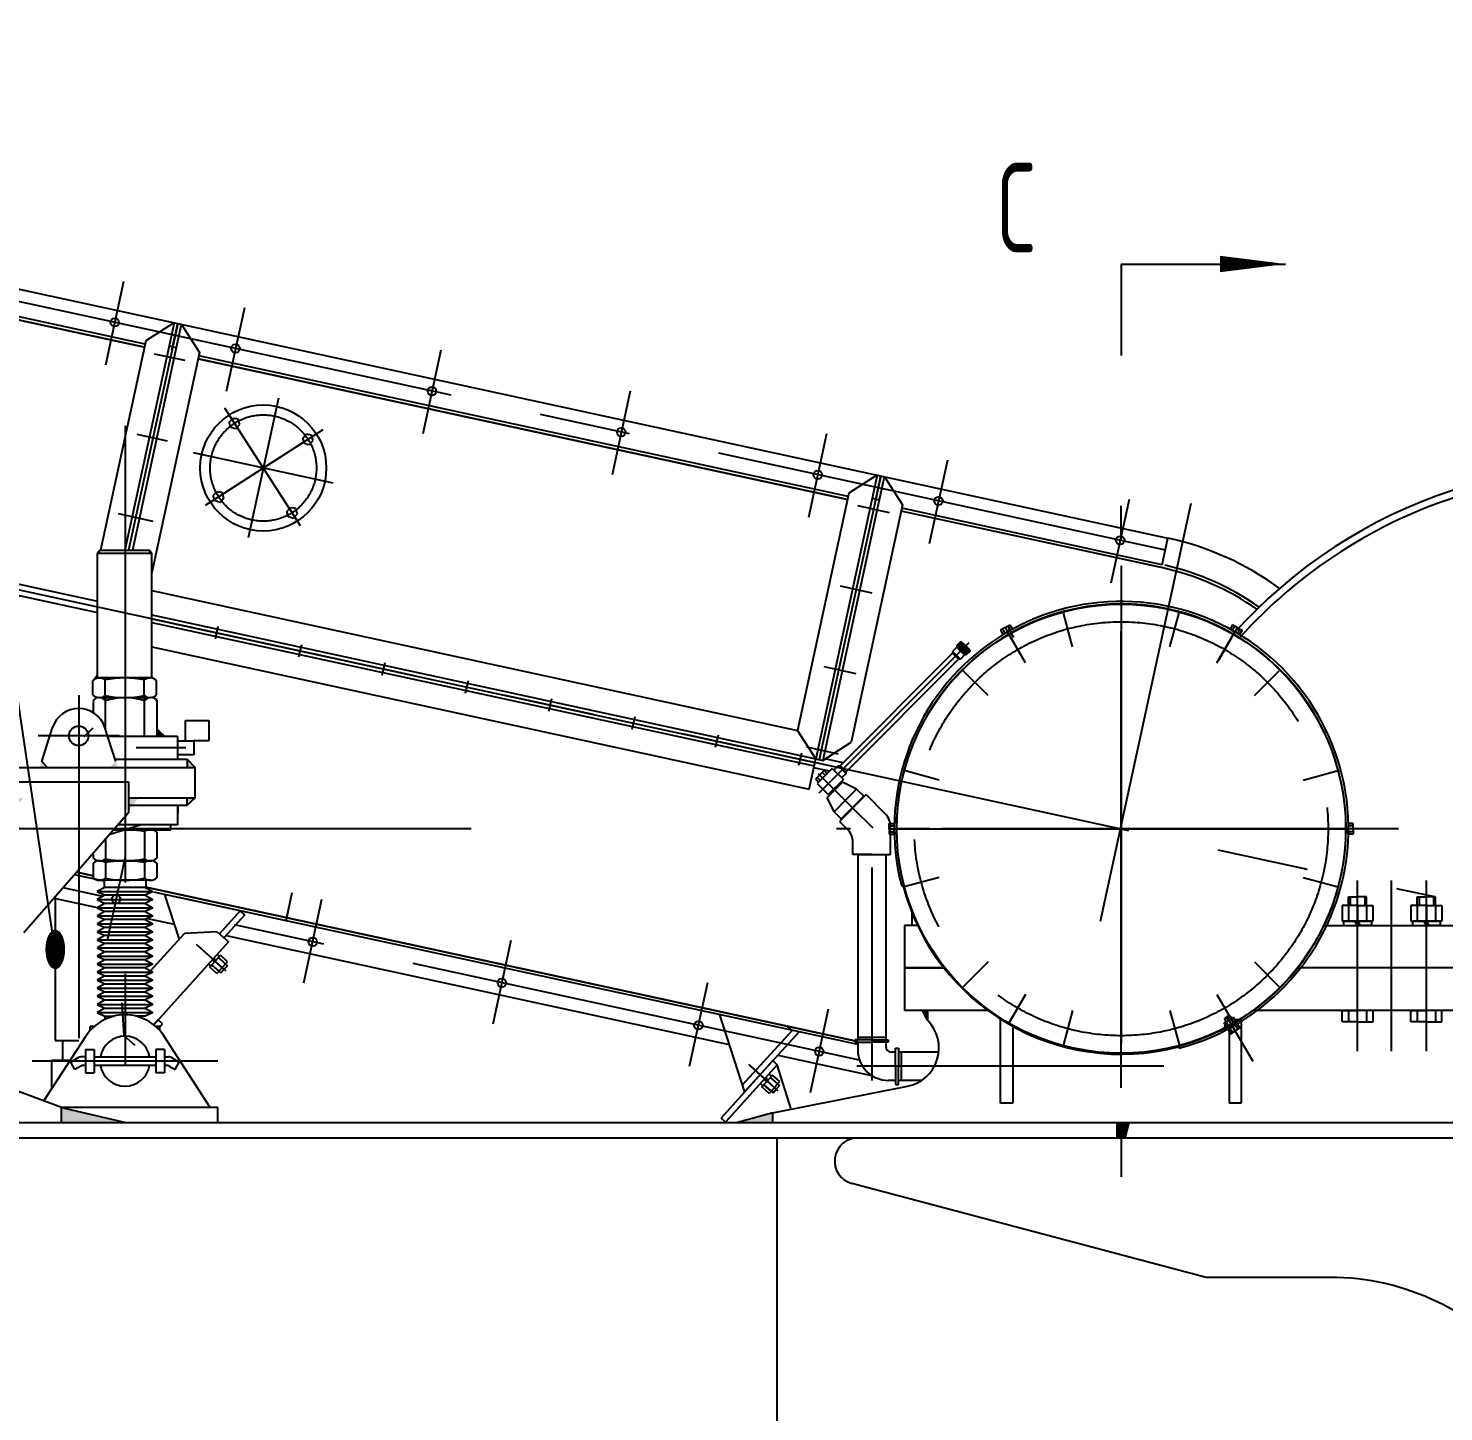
# Model space of a CAD drawing. Header units: millimetres. Extents: x -44903 to -2851, y -697 to 17820.
# Drawn here: x -36937 to -34613, y 13910 to 16182 of the extents above; entities that cross this region are included whole.
import ezdxf
from ezdxf.enums import TextEntityAlignment as Align

# ---------------------------------------------------------------- set-up
doc = ezdxf.new("R2010")
doc.units = ezdxf.units.MM
doc.header["$LTSCALE"] = 600
doc.linetypes.add('G', pattern=[2, 1.25, -0.25, 0.25, -0.25])
for name, color, linetype in [('01', 7, 'Continuous'), ('02', 1, 'Continuous'), ('05', 142, 'G'), ('08', 1, 'Continuous'), ('11', 3, 'Continuous')]:
    doc.layers.add(name, color=color, linetype=linetype)
doc.styles.get("Standard").update_dxf_attribs({"font": 'isocp', "width": 0.707, "bigfont": 'intecad.shx'})
doc.dimstyles.new('INTE', dxfattribs={"dimscale": 60, "dimtxt": 3.5, "dimasz": 3, "dimexe": 3, "dimexo": 0, "dimgap": 1, "dimtad": 1, "dimdec": 3, "dimdsep": 46, "dimtxsty": 'Standard', "dimcen": 0, "dimclrd": 1, "dimclre": 1, "dimclrt": 3, "dimaunit": 1, "dimadec": 0, "dimazin": 0, "dimtfac": 1, "dimtdec": 3, "dimtmove": 0, "dimatfit": 0, "dimfxl": 1, "dimarcsym": 0})
doc.dimstyles.new('INTE$2', dxfattribs={"dimscale": 60, "dimtxt": 3.5, "dimasz": 3, "dimexe": 3, "dimexo": 0, "dimgap": 1, "dimtad": 1, "dimtih": 1, "dimtoh": 1, "dimdec": 3, "dimdsep": 46, "dimtxsty": 'Standard', "dimcen": 0, "dimclrd": 1, "dimclre": 1, "dimclrt": 3, "dimaunit": 1, "dimadec": 0, "dimazin": 0, "dimtfac": 1, "dimtdec": 3, "dimtmove": 0, "dimatfit": 0, "dimfxl": 1, "dimarcsym": 0})

# ---------------------------------------------------------------- blocks, each defined once
blk = doc.blocks.new('*D89')
at = {"layer": '08', "color": 1, "lineweight": -2}
for p, q in [((-40743.2, 14208.7), (-40743.2, 16619.2)), ((-33733.2, 15119.4), (-33733.2, 16619.2)), ((-40563.2, 16439.2), (-33913.2, 16439.2))]:
    blk.add_line(p, q, dxfattribs=at)
at = {"layer": '08', "color": 1}
for points in [[(-40563.2, 16469.2), (-40563.2, 16409.2), (-40743.2, 16439.2)], [(-33913.2, 16469.2), (-33913.2, 16409.2), (-33733.2, 16439.2)]]:
    blk.add_solid(points, dxfattribs=at)
at = {"layer": 'DEFPOINTS', "color": 0}
for p in [(-33733.2, 16439.2), (-33733.2, 15119.4), (-40743.2, 14208.7)]:
    blk.add_point(p, dxfattribs=at)
at = {"layer": '08', "color": 3, "insert": (-36235.8, 16604.2), "char_height": 210, "attachment_point": 5}
blk.add_mtext('7010%%p0.5', dxfattribs=at)
blk = doc.blocks.new('*D91')
at = {"layer": '08', "color": 1, "lineweight": -2}
for p, q in [((-42075.7, 15047.4), (-42075.7, 15940.1)), ((-36209.9, 14867.4), (-42255.7, 14867.4)), ((-42075.7, 14524.9), (-42075.7, 14867.4)), ((-37334.2, 14524.9), (-42255.7, 14524.9)), ((-42075.7, 14344.9), (-42075.7, 14164.9))]:
    blk.add_line(p, q, dxfattribs=at)
at = {"layer": '08', "color": 1}
for points in [[(-42105.7, 15047.4), (-42045.7, 15047.4), (-42075.7, 14867.4)], [(-42105.7, 14344.9), (-42045.7, 14344.9), (-42075.7, 14524.9)]]:
    blk.add_solid(points, dxfattribs=at)
at = {"layer": 'DEFPOINTS', "color": 0}
for p in [(-42075.7, 14867.4), (-36209.9, 14867.4), (-37334.2, 14524.9)]:
    blk.add_point(p, dxfattribs=at)
at = {"layer": '08', "color": 3, "insert": (-42240.7, 15661.7), "char_height": 210, "attachment_point": 5, "rotation": 90}
blk.add_mtext('342.5', dxfattribs=at)
blk = doc.blocks.new('*U5')
at = {"layer": '01'}
for p, q in [((-25.6, 0), (-25.6, 25.4)), ((-25.6, 25.4), (0, 25.4)), ((0, 25.4), (0, 0)), ((-25.6, 15), (0, 15)), ((0, -25.4), (0, 0)), ((-25.6, 0), (-25.6, -25.4)), ((-25.6, -15), (0, -15)), ((-25.6, -25.4), (0, -25.4))]:
    blk.add_line(p, q, dxfattribs=at)
at = {"layer": '05'}
blk.add_line((-26.7, 0), (1.1, 0), dxfattribs=at)
blk = doc.blocks.new('*U6')
at = {"layer": '01'}
for p, q in [((-22.8, 7.5), (-22.8, 0)), ((0, 7.5), (-22.8, 7.5)), ((-22.8, 0), (0, 0)), ((0, 0), (-4.3, 7.5)), ((0, 7.5), (4.3, 0)), ((0, 7.5), (22.8, 7.5)), ((22.8, 0), (0, 0)), ((22.8, 7.5), (22.8, 0))]:
    blk.add_line(p, q, dxfattribs=at)
at = {"layer": '05'}
blk.add_line((0, 9.6), (0, -2.1), dxfattribs=at)
blk = doc.blocks.new('*D107')
at = {"layer": '08', "color": 1, "lineweight": -2}
for p, q in [((-40486.6, 14108.5), (-40220.8, 14374.3)), ((-40300.4, 13511.1), (-39733.1, 13511.1))]:
    blk.add_line(p, q, dxfattribs=at)
for start, end in [(63.5375, 82.075), (360, 45), (322.4163, 360), (322.925, 341.4625)]:
    blk.add_arc((-40743.2, 13851.9), 558.8, start, end, dxfattribs=at)
at = {"layer": '08', "color": 1}
for points in [[(-40476.7, 14376.5), (-40511.7, 14327.8), (-40348.1, 14247)], [(-40243, 13679.1), (-40183.8, 13669.4), (-40184.4, 13851.9)]]:
    blk.add_solid(points, dxfattribs=at)
at = {"layer": 'DEFPOINTS', "color": 0}
for p in [(-40259.3, 14131.3), (-40486.6, 14108.5), (-41068.3, 13851.9), (-40743.2, 13851.9), (-22617.3, 13851.9)]:
    blk.add_point(p, dxfattribs=at)
at = {"layer": '08', "color": 3, "insert": (-39926.8, 13676.1), "char_height": 210, "attachment_point": 5}
blk.add_mtext('45°', dxfattribs=at)
blk = doc.blocks.new('*D114')
at = {"layer": '08', "color": 1, "lineweight": -2}
blk.add_line((-27154.4, 16020.6), (-27444.7, 16174.6), dxfattribs=at)
for start, end in [(154.2198, 163.9814), (168.0614, 177.8411)]:
    blk.add_arc((-23065.2, 13851.9), 4777.3, start, end, dxfattribs=at)
at = {"layer": '08', "color": 1}
for points in [[(-27393.8, 15943.2), (-27340.2, 15916.1), (-27285.7, 16090.2)], [(-27809.1, 14031.3), (-27869.1, 14032.5), (-27842.5, 13851.9)]]:
    blk.add_solid(points, dxfattribs=at)
at = {"layer": 'DEFPOINTS', "color": 0}
for p in [(-27154.4, 16020.6), (-27592.3, 15377.7), (-41068.3, 13851.9), (-23065.2, 13851.9), (-22617.3, 13851.9)]:
    blk.add_point(p, dxfattribs=at)
at = {"layer": '08', "color": 3, "insert": (-27701.2, 15005.2), "char_height": 210, "attachment_point": 5}
blk.add_mtext('28°', dxfattribs=at)
blk = doc.blocks.new('*U200')
at = {"layer": '01'}
for p, q in [((-8.4, 0), (-8.4, 8.9)), ((-8.4, 8.9), (0, 8.9)), ((-8.4, 5), (0, 5)), ((0, 8.9), (0, 0)), ((0, -8.9), (0, 0)), ((-8.4, 0), (-8.4, -8.9)), ((-8.4, -5), (0, -5)), ((-8.4, -8.9), (0, -8.9))]:
    blk.add_line(p, q, dxfattribs=at)
at = {"layer": '05'}
blk.add_line((-9.5, 0), (1.1, 0), dxfattribs=at)
blk = doc.blocks.new('*U203')
at = {"layer": '01'}
for p, q in [((-8.4, 0), (-8.4, 8.9)), ((-8.4, 8.9), (0, 8.9)), ((-8.4, 5), (0, 5)), ((0, 8.9), (0, 0)), ((0, -8.9), (0, 0)), ((-8.4, 0), (-8.4, -8.9)), ((-8.4, -5), (0, -5)), ((-8.4, -8.9), (0, -8.9))]:
    blk.add_line(p, q, dxfattribs=at)
at = {"layer": '05'}
blk.add_line((-9.5, 0), (1.1, 0), dxfattribs=at)
blk = doc.blocks.new('*U202')
at = {"layer": '01'}
for p, q in [((-8.4, 0), (-8.4, 8.9)), ((-8.4, 8.9), (0, 8.9)), ((-8.4, 5), (0, 5)), ((0, 8.9), (0, 0)), ((0, -8.9), (0, 0)), ((-8.4, 0), (-8.4, -8.9)), ((-8.4, -5), (0, -5)), ((-8.4, -8.9), (0, -8.9))]:
    blk.add_line(p, q, dxfattribs=at)
at = {"layer": '05'}
blk.add_line((-9.5, 0), (1.1, 0), dxfattribs=at)

msp = doc.modelspace()

# ---------------------------------------------------------------- hatches: boundary and pattern name
at = {"layer": '01'}
h = msp.add_hatch(color=256, dxfattribs=at)
h.paths.add_polyline_path([(-36820.2838, 15319.931), (-36823.2838, 15319.931), (-36820.2838, 15324.0682)])
h.paths.add_polyline_path([(-36734.2838, 15319.931), (-36737.2838, 15319.931), (-36737.2838, 15323.941)])
for points in [[(-36823.2838, 15114.6841), (-36823.2838, 15119.3818), (-36828.7788, 15112.6566, -0.089698361)], [(-36734.2838, 15114.6841, -0.089698361), (-36728.7888, 15112.6566), (-36734.2838, 15119.3818)], [(-36725.8744, 15032.9417), (-36711.0341, 15018.9243), (-36725.8744, 15018.9243)], [(-34947.8177, 14554.1103), (-34956.6982, 14554.8433), (-34954.124, 14550.2733, 0.005001202)], [(-34973.8725, 14539.3302, 0.003258364), (-34969.6108, 14541.5593), (-34972.097, 14545.9733)], [(-36882.8044, 14409.9243), (-36882.8044, 14384.9243), (-36777.1763, 14384.9243)]]:
    msp.add_hatch(color=256, dxfattribs=at).paths.add_polyline_path(points)
h = msp.add_hatch(color=256, dxfattribs=at)
h.paths.add_polyline_path([(-36790.3044, 14967.9243), (-36793.5054, 14977.7234), (-36803.3044, 14967.9243)])
h.paths.add_polyline_path([(-36915.1034, 14977.7234), (-36918.3044, 14967.9243), (-36905.3044, 14967.9243)])
h = msp.add_hatch(color=256, dxfattribs=at)
h.paths.add_polyline_path([(-36663.3044, 14967.9243), (-36676.3044, 14981.9243), (-36676.3044, 14967.9243)])
h.paths.add_polyline_path([(-36663.3044, 14917.9243), (-36676.3044, 14917.9243), (-36676.3044, 14905.9243)])
h = msp.add_hatch(color=256, dxfattribs=at)
h.paths.add_polyline_path([(-36756.2144, 14917.9243), (-36772.3044, 14917.9243), (-36772.3044, 14897.9243)])
h.paths.add_polyline_path([(-36945.3332, 14917.9243), (-36968.3044, 14917.9243), (-36968.3044, 14895.4243), (-36968.3044, 14892.9243)])
at = {"layer": '01', "linetype": 'Continuous'}
for points in [[(-35460.8044, 14568.9243), (-35469.0173, 14568.9243), (-35460.8044, 14552.9243)], [(-35714.8044, 14384.9243), (-35714.8044, 14400.9243), (-35772.921, 14384.9243)], [(-35130.0057, 14384.9243), (-35149.2044, 14384.9243), (-35149.2044, 14359.9243), (-35136.7044, 14359.9243)]]:
    msp.add_hatch(color=7, dxfattribs=at).paths.add_polyline_path(points)

# ---------------------------------------------------------------- linework, layer by layer
for p, q in [((-36589.1161, 14732.6818), (-36713.2351, 14759.5791)), ((-36713.2351, 14759.5791), (-36689.6069, 14685.8655)), ((-36513.8628, 14716.374), (-36689.3936, 14754.4125)), ((-36589.1161, 14732.6818), (-36623.3916, 14694.9173)), ((-36581.7112, 14725.9611), (-36589.1161, 14732.6818)), ((-36581.7112, 14725.9611), (-36615.9601, 14688.2259)), ((-36736.1938, 14634.1255), (-36680.8858, 14695.5513)), ((-36627.2193, 14698.3638), (-36680.8858, 14695.5513)), ((-36627.2193, 14698.3638), (-36608.6407, 14681.6356)), ((-36731.1754, 14545.547), (-36608.6407, 14681.6356)), ((-36783.2628, 14581.8501), (-36780.4502, 14528.1837)), ((-36723.9323, 14553.5913), (-36731.1754, 14545.547)), ((-36716.5008, 14546.9), (-36723.9323, 14553.5913)), ((-36716.5008, 14546.9), (-36721.3044, 14541.5651)), ((-35802.0359, 14562.117), (-35761.3245, 14435.1083)), ((-35340.8044, 14416.9243), (-35340.8044, 14556.6378)), ((-36761.8716, 14511.4554), (-36780.4502, 14528.1837)), ((-35683.1449, 14536.3527), (-35764.903, 14446.2722)), ((-35672.1448, 14533.5931), (-35761.3783, 14435.2763)), ((-35683.2511, 14536.2349), (-35690.656, 14542.9556)), ((-35714.8246, 14486.7517), (-35799.8041, 14392.3723)), ((-35707.3931, 14480.0604), (-35792.3727, 14385.681)), ((-35714.8246, 14486.7517), (-35707.3931, 14480.0604)), ((-35684.5731, 14406.9335), (-35707.3931, 14480.0604)), ((-36856.7222, 14385.1905), (-36686.0619, 14384.9294)), ((-35792.3727, 14385.681), (-35799.8041, 14392.3723))]:
    msp.add_line(p, q)
msp.add_arc((-35142.5292, 14867.8376), 372.8537, 284.6740389, 194.6932136)
at = {"layer": '01', "color": 7, "linetype": 'Continuous'}
for p, q in [((-37498.5298, 15871.623), (-35065.9921, 15344.4781)), ((-36745.1599, 15662.8305), (-37507.9544, 15828.1325)), ((-36746.2188, 15657.9439), (-37509.0134, 15823.2459)), ((-36697.6199, 15698.0612), (-36778.4794, 15324.931)), ((-36691.756, 15696.7905), (-36772.3401, 15324.931)), ((-36691.756, 15696.7905), (-36772.3401, 15324.931)), ((-36685.8922, 15695.5198), (-36766.2009, 15324.931)), ((-36698.0014, 15698.1439), (-36743.9124, 15668.5872)), ((-36701.1807, 15653.3), (-36691.756, 15696.7905)), ((-36685.5107, 15695.4371), (-36655.954, 15649.5262)), ((-36743.9124, 15668.5872), (-36818.3847, 15324.931)), ((-36655.954, 15649.5262), (-36734.2838, 15288.0691)), ((-36658.2605, 15638.8828), (-35592.0095, 15407.8202)), ((-35592.0095, 15407.8202), (-36658.2605, 15638.8828)), ((-35590.9506, 15412.7067), (-36657.2015, 15643.7694)), ((-35543.4106, 15447.9375), (-35644.3285, 14982.2468)), ((-35537.5468, 15446.6667), (-35638.4646, 14980.976)), ((-35537.5468, 15446.6667), (-35638.3883, 14981.3279)), ((-35531.6829, 15445.396), (-35632.6007, 14979.7053)), ((-35543.7921, 15448.0201), (-35589.7031, 15418.4635)), ((-35546.9714, 15403.1762), (-35537.5468, 15446.6667)), ((-35531.3014, 15445.3133), (-35501.7447, 15399.4024)), ((-35589.7031, 15418.4635), (-35674.184, 15028.6218)), ((-35501.7447, 15399.4024), (-35586.2256, 15009.5608)), ((-35076.4757, 15296.101), (-35504.0512, 15388.7591)), ((-35067.0851, 15294.066), (-35504.0512, 15388.7591)), ((-35075.4168, 15300.9876), (-35502.9922, 15393.6457)), ((-35075.4168, 15300.9876), (-35065.9921, 15344.4781)), ((-36823.2838, 15114.6841), (-36823.2838, 15319.931)), ((-36820.2838, 15319.931), (-36820.2838, 15324.931)), ((-36737.2838, 15319.931), (-36737.2838, 15324.931)), ((-36734.2838, 15114.7986), (-36734.2838, 15319.931)), ((-35407.0775, 15173.9941), (-35412.7343, 15168.3373)), ((-35407.0775, 15173.9941), (-35399.2993, 15166.216)), ((-35404.249, 15173.9941), (-35407.0775, 15173.9941)), ((-35404.249, 15173.9941), (-35397.8851, 15167.6302)), ((-35412.7343, 15168.3373), (-35412.7343, 15165.5089)), ((-35412.7343, 15165.5089), (-35406.3703, 15159.1449)), ((-35406.0168, 15172.9335), (-35411.6737, 15167.2766)), ((-35404.9561, 15171.8728), (-35410.613, 15166.216)), ((-35403.8955, 15170.8122), (-35409.5523, 15165.1553)), ((-35402.8348, 15169.7515), (-35408.4917, 15164.0946)), ((-35401.7742, 15168.6908), (-35407.431, 15163.034)), ((-35400.7135, 15167.6302), (-35406.3703, 15161.9733)), ((-35400.0064, 15152.7809), (-35406.3703, 15159.1449)), ((-35399.6528, 15166.5695), (-35405.3097, 15160.9127)), ((-35398.9457, 15165.8624), (-35404.6026, 15160.2056)), ((-35397.8851, 15164.8017), (-35403.5419, 15159.1449)), ((-35396.8244, 15163.7411), (-35402.4813, 15158.0842)), ((-35395.7637, 15162.6804), (-35401.4206, 15157.0236)), ((-35394.7031, 15161.6198), (-35400.3599, 15155.9629)), ((-35397.178, 15152.7809), (-35400.0064, 15152.7809)), ((-35391.5211, 15158.4378), (-35399.2993, 15166.216)), ((-35393.6424, 15160.5591), (-35399.2993, 15154.9023)), ((-35392.5818, 15159.4984), (-35398.2386, 15153.8416)), ((-35391.5211, 15161.2662), (-35397.8851, 15167.6302)), ((-35391.5211, 15158.4378), (-35397.178, 15152.7809)), ((-35391.5211, 15161.2662), (-35391.5211, 15158.4378)), ((-36692.3044, 15018.9243), (-36692.3044, 14981.9243)), ((-35644.3285, 14982.2468), (-35674.184, 15028.6218)), ((-35632.6007, 14979.7053), (-35586.2256, 15009.5608)), ((-35617.3337, 14966.5663), (-35642.0824, 14941.8176)), ((-35617.3337, 14966.5663), (-35598.9489, 14948.1815)), ((-35642.0824, 14941.8176), (-35623.6977, 14923.4328)), ((-35600.5776, 14943.7245), (-35625.6046, 14918.6975)), ((-35598.9489, 14948.1815), (-35623.6977, 14923.4328)), ((-35620.1621, 14926.9683), (-35618.7479, 14925.5541)), ((-35608.8484, 14938.282), (-35607.4342, 14936.8678)), ((-35561.4405, 14923.401), (-35605.2811, 14879.5604)), ((-35561.4405, 14923.401), (-35530.0912, 14892.0518)), ((-36702.8044, 14865.9243), (-36702.8044, 14873.9243)), ((-35605.2811, 14879.5604), (-35592.0912, 14866.3705)), ((-36796.3146, 14865.9243), (-36702.8044, 14865.9243)), ((-35521.3044, 14825.4243), (-35521.3044, 14870.8386)), ((-35583.3044, 14825.4243), (-35583.3044, 14845.1573)), ((-35552.3044, 14825.4243), (-35583.3044, 14825.4243)), ((-35552.3044, 14825.4243), (-35521.3044, 14825.4243)), ((-36812.7287, 14781.14), (-36861.1735, 14791.6382)), ((-36830.7344, 14790.158), (-36857.4174, 14795.9403)), ((-35575.3638, 14518.1119), (-36743.8801, 14771.3361)), ((-35575.3638, 14512.9959), (-36730.9207, 14763.4117)), ((-36894.6031, 14753.3497), (-36823.7475, 14737.9949)), ((-36741.566, 14720.1857), (-36697.5505, 14710.6473)), ((-36612.3649, 14692.1871), (-35786.3513, 14513.1852)), ((-35475.2367, 14708.4243), (-35498.8044, 14708.4243)), ((-35498.8044, 14708.4243), (-35498.8044, 14638.9243)), ((-34810.3721, 14708.4243), (-34571.3044, 14708.4243)), ((-36637.3778, 14642.2474), (-36641.0936, 14645.593)), ((-36634.0677, 14653.396), (-36632.1245, 14648.0818)), ((-36632.2952, 14655.3646), (-36630.352, 14650.0504)), ((-36623.3261, 14657.8534), (-36627.0418, 14661.1991)), ((-35498.8044, 14638.9243), (-35431.9065, 14638.9243)), ((-35431.9065, 14638.9243), (-35498.3044, 14638.9243)), ((-35498.3044, 14638.9243), (-35498.3044, 14568.9243)), ((-34464.8044, 14638.9243), (-34853.7024, 14638.9243)), ((-35358.8831, 14568.9243), (-35498.3044, 14568.9243)), ((-35460.8044, 14552.9243), (-35469.0173, 14568.9243)), ((-35460.8044, 14568.9243), (-35460.8044, 14552.9243)), ((-34945.8044, 14556.003), (-34945.8044, 14416.9243)), ((-34571.3044, 14568.9243), (-34926.7257, 14568.9243)), ((-36882.8044, 14409.9243), (-37239.2025, 14541.3879)), ((-36911.4421, 14420.4878), (-36842.0371, 14527.3266)), ((-36638.3044, 14409.9243), (-36714.5718, 14527.3266)), ((-35320.8044, 14544.7662), (-35320.8044, 14416.9243)), ((-34965.8044, 14544.2166), (-34965.8044, 14416.9243)), ((-36880.8159, 14519.7292), (-36880.8159, 14487.3302)), ((-36843.1044, 14504.9243), (-36829.1044, 14504.9243)), ((-36843.1044, 14504.9243), (-36843.1044, 14466.9243)), ((-36829.1044, 14504.9243), (-36829.1044, 14466.9243)), ((-36727.5044, 14504.9243), (-36727.5044, 14466.9243)), ((-36713.5044, 14504.9243), (-36727.5044, 14504.9243)), ((-36713.5044, 14504.9243), (-36713.5044, 14466.9243)), ((-35706.3937, 14495.8579), (-35552.8193, 14462.5775)), ((-36843.1044, 14466.9243), (-36829.1044, 14466.9243)), ((-36713.5044, 14466.9243), (-36727.5044, 14466.9243)), ((-35727.6249, 14456.5318), (-35725.6817, 14451.2176)), ((-35725.8524, 14458.5003), (-35723.9092, 14453.1861)), ((-35716.8833, 14460.9891), (-35720.599, 14464.3348)), ((-35730.935, 14445.3831), (-35734.6508, 14448.7287)), ((-35320.8044, 14416.9243), (-35340.8044, 14416.9243)), ((-34945.8044, 14416.9243), (-34965.8044, 14416.9243)), ((-35714.8044, 14400.9243), (-35772.921, 14384.9243)), ((-35714.8044, 14384.9243), (-35714.8044, 14400.9243)), ((-35149.2044, 14359.9243), (-35149.2044, 14384.9243)), ((-35130.0057, 14384.9243), (-35136.7044, 14359.9243)), ((-40441.2044, 14359.9243), (-33443.592, 14359.9243)), ((-35707.3834, 12614.1111), (-35707.3834, 14359.9243)), ((-34800.2044, 14130.9243), (-35003.2044, 14130.9243))]:
    msp.add_line(p, q, dxfattribs=at)
at = {"layer": '01'}
for p, q in [((-37509.0134, 15823.2459), (-36746.2188, 15657.9439)), ((-35142.8044, 15794.6003), (-35142.8044, 15644.6003)), ((-36705.7971, 15660.3274), (-36694.0693, 15657.786)), ((-36607.2036, 15534.9059), (-36600.9952, 15541.7462)), ((-36604.3839, 15526.1092), (-36607.2036, 15534.9059)), ((-36600.2144, 15525.2056), (-36604.3839, 15526.1092)), ((-36600.9952, 15541.7462), (-36596.8258, 15540.8427)), ((-36600.2144, 15525.2056), (-36596.045, 15524.3021)), ((-36592.6564, 15539.9391), (-36596.8258, 15540.8427)), ((-36596.045, 15524.3021), (-36589.8367, 15531.1424)), ((-36589.8367, 15531.1424), (-36592.6564, 15539.9391)), ((-36486.6125, 15508.7731), (-36480.4042, 15515.6134)), ((-36483.7928, 15499.9764), (-36486.6125, 15508.7731)), ((-36479.6234, 15499.0728), (-36483.7928, 15499.9764)), ((-36480.4042, 15515.6134), (-36476.2347, 15514.7099)), ((-36472.0653, 15513.8064), (-36476.2347, 15514.7099)), ((-36475.454, 15498.1693), (-36469.2456, 15505.0096)), ((-36469.2456, 15505.0096), (-36472.0653, 15513.8064)), ((-36479.6234, 15499.0728), (-36475.454, 15498.1693)), ((-36633.3363, 15414.3148), (-36627.128, 15421.1551)), ((-36630.5166, 15405.5181), (-36633.3363, 15414.3148)), ((-36627.128, 15421.1551), (-36622.9586, 15420.2516)), ((-36618.7892, 15419.3481), (-36622.9586, 15420.2516)), ((-36622.1778, 15403.711), (-36615.9695, 15410.5513)), ((-36615.9695, 15410.5513), (-36618.7892, 15419.3481)), ((-35551.5878, 15410.2037), (-35539.86, 15407.6622)), ((-36626.3472, 15404.6146), (-36630.5166, 15405.5181)), ((-36626.3472, 15404.6146), (-36622.1778, 15403.711)), ((-36512.7453, 15388.1821), (-36506.5369, 15395.0224)), ((-36509.9256, 15379.3853), (-36512.7453, 15388.1821)), ((-36506.5369, 15395.0224), (-36502.3675, 15394.1188)), ((-36498.1981, 15393.2153), (-36502.3675, 15394.1188)), ((-36501.5867, 15377.5783), (-36495.3784, 15384.4186)), ((-36495.3784, 15384.4186), (-36498.1981, 15393.2153)), ((-36505.7562, 15378.4818), (-36509.9256, 15379.3853)), ((-36505.7562, 15378.4818), (-36501.5867, 15377.5783)), ((-36820.2838, 15324.0682), (-36823.2838, 15319.931)), ((-36823.2838, 15319.931), (-36734.2838, 15319.931)), ((-36820.2838, 15324.931), (-36737.2838, 15324.931)), ((-36737.2838, 15323.941), (-36734.2838, 15319.931)), ((-37090.7058, 15298.7546), (-36823.2838, 15240.8028)), ((-37094.518, 15281.163), (-36823.2838, 15222.385)), ((-36734.2838, 15258.3516), (-35674.184, 15028.6218)), ((-36734.2838, 15218.4463), (-35644.3285, 14982.2468)), ((-36734.2838, 15212.307), (-35645.5992, 14976.3829)), ((-36734.2838, 15206.1678), (-35646.87, 14970.519)), ((-36734.2838, 15166.2625), (-35655.1298, 14932.4037)), ((-35419.5865, 15155.8282), (-35604.4283, 14970.9864)), ((-35412.7343, 15165.5089), (-35419.5928, 15158.6504)), ((-35419.5928, 15158.6504), (-35419.5865, 15155.8282)), ((-35419.5928, 15158.6504), (-35413.2288, 15152.2864)), ((-35419.5865, 15155.8282), (-35414.6368, 15150.8785)), ((-35409.687, 15145.9287), (-35414.6368, 15150.8785)), ((-35406.8648, 15145.9225), (-35413.2288, 15152.2864)), ((-35412.7343, 15168.3373), (-35404.9561, 15160.5591)), ((-35400.0064, 15152.7809), (-35406.8648, 15145.9225)), ((-35397.178, 15152.7809), (-35404.9561, 15160.5591)), ((-35409.687, 15145.9287), (-35594.5289, 14961.0869)), ((-35406.8648, 15145.9225), (-35409.687, 15145.9287)), ((-36831.2138, 15086.9571), (-36831.2138, 15110.9048)), ((-36823.2838, 15119.3818), (-36828.7788, 15112.6566)), ((-36736.41, 15114.9312), (-36821.1503, 15114.931)), ((-36810.7838, 15082.931), (-36810.7838, 15114.931)), ((-36746.7838, 15082.931), (-36746.7838, 15114.931)), ((-36726.3538, 15086.9571), (-36726.3538, 15110.9048)), ((-36821.1623, 15082.931), (-36736.2806, 15082.931)), ((-36810.3044, 15030.0813), (-36810.3044, 15082.9243)), ((-36746.3044, 15018.9243), (-36746.3044, 15082.9243)), ((-36725.8744, 15078.9341), (-36729.6011, 15080.9671)), ((-36830.7344, 15076.6216), (-36830.7344, 15058.2578)), ((-36725.8744, 15078.9341), (-36725.8744, 15018.9243)), ((-36678.7399, 15012.0466), (-36678.7399, 15044.9629)), ((-36678.7399, 15044.9629), (-36640.7077, 15044.9629)), ((-36640.7077, 15044.9629), (-36640.7077, 15012.0466)), ((-36915.1034, 14977.7234), (-36897.08, 15033.8976)), ((-36845.5748, 15018.9243), (-36830.7344, 15032.9417)), ((-36793.5054, 14977.7234), (-36811.5289, 15033.8976)), ((-36692.3044, 15018.9243), (-36806.7247, 15018.9243)), ((-36692.3044, 15012.0466), (-36665.1755, 15012.0466)), ((-36665.1755, 15012.0466), (-36665.1755, 14988.8021)), ((-36640.7077, 15012.0466), (-36665.1755, 15012.0466)), ((-36665.1755, 14988.8021), (-36692.3044, 14988.8021)), ((-36993.3044, 14967.9243), (-36663.3044, 14967.9243)), ((-36905.3044, 14967.9243), (-36915.1034, 14977.7234)), ((-36794.8533, 14981.9243), (-36676.3044, 14981.9243)), ((-36676.3044, 14981.9243), (-36663.3044, 14967.9243)), ((-36676.3044, 14981.9243), (-36676.3044, 14967.9243)), ((-36663.3044, 14917.9243), (-36663.3044, 14967.9243)), ((-35655.1298, 14932.4037), (-35644.3285, 14982.2468)), ((-35621.8686, 14962.0314), (-35647.5053, 14967.587)), ((-35644.3285, 14982.2468), (-35632.6007, 14979.7053)), ((-35599.7572, 14975.6575), (-35629.0334, 14982.0018)), ((-35607.2505, 14970.9926), (-35614.5053, 14963.7379)), ((-35607.2505, 14970.9926), (-35604.4283, 14970.9864)), ((-35607.2505, 14970.9926), (-35600.8866, 14964.6287)), ((-35604.4283, 14970.9864), (-35599.4786, 14966.0366)), ((-35594.5289, 14961.0869), (-35599.4786, 14966.0366)), ((-36968.3044, 14944.4243), (-36772.3044, 14944.4243)), ((-36772.3044, 14944.4243), (-36772.3044, 14893.4243)), ((-35637.6875, 14955.8075), (-35644.7056, 14948.7894)), ((-35644.7056, 14948.7894), (-35639.9081, 14943.9919)), ((-35641.9302, 14951.5648), (-35637.1327, 14946.7673)), ((-35639.9081, 14943.9919), (-35632.8901, 14951.01)), ((-35637.6875, 14955.8075), (-35630.6695, 14962.8255)), ((-35633.4449, 14960.0501), (-35628.6474, 14955.2526)), ((-35625.872, 14958.028), (-35632.8901, 14951.01)), ((-35630.6695, 14962.8255), (-35625.872, 14958.028)), ((-35594.5226, 14958.2647), (-35601.7774, 14951.01)), ((-35594.5226, 14958.2647), (-35600.8866, 14964.6287)), ((-35577.2561, 14932.4072), (-35600.5776, 14943.7245)), ((-35594.5226, 14958.2647), (-35594.5289, 14961.0869)), ((-34782.4985, 14962.1432), (-34785.8842, 14961.2559)), ((-35614.2873, 14895.376), (-35625.6046, 14918.6975)), ((-35595.7717, 14913.8916), (-35577.2561, 14932.4072)), ((-35595.7717, 14913.8916), (-35577.2561, 14932.4072)), ((-35565.5888, 14920.7399), (-35584.1044, 14902.2243)), ((-35577.2561, 14932.4072), (-35565.5888, 14920.7399)), ((-36772.3044, 14917.9243), (-36663.3044, 14917.9243)), ((-36772.3044, 14905.9243), (-36676.3044, 14905.9243)), ((-36692.3044, 14905.9243), (-36692.3044, 14873.9243)), ((-36691.3044, 14905.4243), (-36691.3044, 14892.9243)), ((-36663.3044, 14917.9243), (-36676.3044, 14905.9243)), ((-36676.3044, 14905.9243), (-36676.3044, 14917.9243)), ((-35595.7717, 14913.8916), (-35614.2873, 14895.376)), ((-35595.7717, 14913.8916), (-35614.2873, 14895.376)), ((-35614.2873, 14895.376), (-35602.62, 14883.7088)), ((-35602.62, 14883.7088), (-35584.1044, 14902.2243)), ((-36772.3044, 14893.4243), (-36944.3044, 14696.4243)), ((-36802.565, 14858.7654), (-36753.1901, 14873.9243)), ((-36692.3044, 14873.9243), (-36789.3298, 14873.9243)), ((-36810.3044, 14849.9011), (-36810.3044, 14782.9243)), ((-36746.3044, 14865.9243), (-36746.3044, 14782.9243)), ((-36725.8744, 14861.8981), (-36725.8744, 14818.9505)), ((-36830.7344, 14826.5016), (-36830.7344, 14818.9505)), ((-35575.3638, 14825.4243), (-35575.3638, 14521.1045)), ((-35575.3638, 14825.4243), (-35529.245, 14825.4243)), ((-35529.245, 14825.4243), (-35529.245, 14521.1045)), ((-36830.7344, 14810.8981), (-36830.7344, 14786.9505)), ((-36821.9286, 14814.9243), (-36734.6803, 14814.9243)), ((-36725.8744, 14810.8981), (-36725.8744, 14786.9505)), ((-36857.4174, 14795.9403), (-36830.7344, 14790.158)), ((-36735.9306, 14782.9241), (-36820.6709, 14782.9243)), ((-36812.7287, 14782.9243), (-36812.7287, 14771.4219)), ((-36743.8801, 14782.9243), (-36743.8801, 14771.4219)), ((-36810.3044, 14771.4219), (-36824.1029, 14764.2371)), ((-36824.1029, 14764.2371), (-36811.616, 14758.1986)), ((-36824.1029, 14764.2371), (-36732.5059, 14764.2371)), ((-36811.616, 14758.1986), (-36824.1029, 14751.0138)), ((-36812.7287, 14771.4219), (-36743.8801, 14771.4219)), ((-36744.9928, 14758.1986), (-36811.616, 14758.1986)), ((-36746.3044, 14771.4219), (-36732.5059, 14764.2371)), ((-36732.5059, 14764.2371), (-36744.9928, 14758.1986)), ((-36744.9928, 14758.1986), (-36732.5059, 14751.0138)), ((-36743.8801, 14771.3361), (-35575.3638, 14518.1119)), ((-35503.1898, 14773.2657), (-35499.8041, 14774.153)), ((-34769.8044, 14755.9243), (-34754.8044, 14755.9243)), ((-34769.8044, 14741.5243), (-34769.8044, 14755.9243)), ((-34739.8044, 14755.9243), (-34754.8044, 14755.9243)), ((-34739.8044, 14741.5243), (-34739.8044, 14755.9243)), ((-34656.8044, 14755.9243), (-34641.8044, 14755.9243)), ((-34656.8044, 14741.5243), (-34656.8044, 14755.9243)), ((-34626.8044, 14755.9243), (-34641.8044, 14755.9243)), ((-34626.8044, 14741.5243), (-34626.8044, 14755.9243)), ((-36892.8024, 14755.4122), (-36892.8024, 14519.7292)), ((-36824.1029, 14751.0138), (-36811.616, 14744.9752)), ((-36824.1029, 14751.0138), (-36732.5059, 14751.0138)), ((-36811.616, 14744.9752), (-36824.1029, 14737.7904)), ((-36824.1029, 14737.7904), (-36811.616, 14731.7518)), ((-36824.1029, 14737.7904), (-36732.5059, 14737.7904)), ((-36744.9928, 14744.9752), (-36811.616, 14744.9752)), ((-36732.5059, 14751.0138), (-36744.9928, 14744.9752)), ((-36744.9928, 14744.9752), (-36732.5059, 14737.7904)), ((-36732.5059, 14737.7904), (-36744.9928, 14731.7518)), ((-35485.8044, 14708.4243), (-35485.8044, 14732.7275)), ((-36811.616, 14731.7518), (-36824.1029, 14724.5671)), ((-36824.1029, 14724.5671), (-36811.616, 14718.5285)), ((-36824.1029, 14724.5671), (-36732.5059, 14724.5671)), ((-36811.616, 14718.5285), (-36824.1029, 14711.3437)), ((-36824.1029, 14711.3437), (-36811.616, 14705.3051)), ((-36824.1029, 14711.3437), (-36732.5059, 14711.3437)), ((-36744.9928, 14731.7518), (-36811.616, 14731.7518)), ((-36744.9928, 14718.5285), (-36811.616, 14718.5285)), ((-36744.9928, 14731.7518), (-36732.5059, 14724.5671)), ((-36732.5059, 14724.5671), (-36744.9928, 14718.5285)), ((-36744.9928, 14718.5285), (-36732.5059, 14711.3437)), ((-36732.5059, 14711.3437), (-36744.9928, 14705.3051)), ((-36811.616, 14705.3051), (-36824.1029, 14698.1204)), ((-36824.1029, 14698.1204), (-36811.616, 14692.0818)), ((-36824.1029, 14698.1204), (-36732.5059, 14698.1204)), ((-36811.616, 14692.0818), (-36824.1029, 14684.897)), ((-36744.9928, 14705.3051), (-36811.616, 14705.3051)), ((-36744.9928, 14692.0818), (-36811.616, 14692.0818)), ((-36744.9928, 14705.3051), (-36732.5059, 14698.1204)), ((-36732.5059, 14698.1204), (-36744.9928, 14692.0818)), ((-36744.9928, 14692.0818), (-36732.5059, 14684.897)), ((-36824.1029, 14684.897), (-36811.616, 14678.8584)), ((-36824.1029, 14684.897), (-36732.5059, 14684.897)), ((-36811.616, 14678.8584), (-36824.1029, 14671.6737)), ((-36824.1029, 14671.6737), (-36811.616, 14665.6351)), ((-36824.1029, 14671.6737), (-36732.5059, 14671.6737)), ((-36811.616, 14665.6351), (-36824.1029, 14658.4503)), ((-36744.9928, 14678.8584), (-36811.616, 14678.8584)), ((-36744.9928, 14665.6351), (-36811.616, 14665.6351)), ((-36732.5059, 14684.897), (-36744.9928, 14678.8584)), ((-36744.9928, 14678.8584), (-36732.5059, 14671.6737)), ((-36732.5059, 14671.6737), (-36744.9928, 14665.6351)), ((-36744.9928, 14665.6351), (-36732.5059, 14658.4503)), ((-36824.1029, 14658.4503), (-36811.616, 14652.4117)), ((-36824.1029, 14658.4503), (-36732.5059, 14658.4503)), ((-36811.616, 14652.4117), (-36824.1029, 14645.227)), ((-36824.1029, 14645.227), (-36811.616, 14639.1884)), ((-36824.1029, 14645.227), (-36732.5059, 14645.227)), ((-36744.9928, 14652.4117), (-36811.616, 14652.4117)), ((-36732.5059, 14658.4503), (-36744.9928, 14652.4117)), ((-36744.9928, 14652.4117), (-36732.5059, 14645.227)), ((-36732.5059, 14645.227), (-36744.9928, 14639.1884)), ((-36639.1075, 14640.3263), (-36630.352, 14650.0504)), ((-36627.2915, 14629.6872), (-36639.1075, 14640.3263)), ((-36623.889, 14633.4661), (-36635.705, 14644.1052)), ((-36635.705, 14644.1052), (-36620.8421, 14630.7226)), ((-36621.5964, 14659.7744), (-36630.352, 14650.0504)), ((-36618.536, 14639.4112), (-36627.2915, 14629.6872)), ((-36613.1829, 14645.3564), (-36624.9989, 14655.9956)), ((-36624.9989, 14655.9956), (-36610.136, 14642.6129)), ((-36609.7804, 14649.1353), (-36621.5964, 14659.7744)), ((-36618.536, 14639.4112), (-36609.7804, 14649.1353)), ((-36610.136, 14642.6129), (-36615.4891, 14636.6678)), ((-36811.616, 14639.1884), (-36824.1029, 14632.0036)), ((-36824.1029, 14632.0036), (-36811.616, 14625.965)), ((-36824.1029, 14632.0036), (-36732.5059, 14632.0036)), ((-36811.616, 14625.965), (-36824.1029, 14618.7803)), ((-36824.1029, 14618.7803), (-36811.616, 14612.7417)), ((-36824.1029, 14618.7803), (-36732.5059, 14618.7803)), ((-36744.9928, 14639.1884), (-36811.616, 14639.1884)), ((-36811.616, 14625.965), (-36744.9928, 14625.965)), ((-36744.9928, 14639.1884), (-36732.5059, 14632.0036)), ((-36732.5059, 14632.0036), (-36744.9928, 14625.965)), ((-36744.9928, 14625.965), (-36732.5059, 14618.7803)), ((-36732.5059, 14618.7803), (-36744.9928, 14612.7417)), ((-36620.8421, 14630.7226), (-36615.4891, 14636.6678)), ((-36811.616, 14612.7417), (-36824.1029, 14605.5569)), ((-36824.1029, 14605.5569), (-36811.616, 14599.5183)), ((-36824.1029, 14605.5569), (-36732.5059, 14605.5569)), ((-36811.616, 14599.5183), (-36824.1029, 14592.3336)), ((-36811.616, 14612.7417), (-36744.9928, 14612.7417)), ((-36811.616, 14599.5183), (-36744.9928, 14599.5183)), ((-36744.9928, 14612.7417), (-36732.5059, 14605.5569)), ((-36732.5059, 14605.5569), (-36744.9928, 14599.5183)), ((-36744.9928, 14599.5183), (-36732.5059, 14592.3336)), ((-36824.1029, 14592.3336), (-36811.616, 14586.295)), ((-36824.1029, 14592.3336), (-36732.5059, 14592.3336)), ((-36811.616, 14586.295), (-36824.1029, 14579.1102)), ((-36824.1029, 14579.1102), (-36811.616, 14573.0716)), ((-36824.1029, 14579.1102), (-36732.5059, 14579.1102)), ((-36811.616, 14573.0716), (-36824.1029, 14565.8868)), ((-36811.616, 14586.295), (-36744.9928, 14586.295)), ((-36811.616, 14573.0716), (-36744.9928, 14573.0716)), ((-36732.5059, 14592.3336), (-36744.9928, 14586.295)), ((-36744.9928, 14586.295), (-36732.5059, 14579.1102)), ((-36732.5059, 14579.1102), (-36744.9928, 14573.0716)), ((-36744.9928, 14573.0716), (-36732.5059, 14565.8868)), ((-36824.1029, 14565.8868), (-36811.616, 14559.8483)), ((-36824.1029, 14565.8868), (-36732.5059, 14565.8868)), ((-36811.616, 14559.8483), (-36795.9468, 14559.8483)), ((-36811.616, 14559.8483), (-36811.616, 14554.2349)), ((-36744.9928, 14559.8483), (-36760.6621, 14559.8483)), ((-36732.5059, 14565.8868), (-36744.9928, 14559.8483)), ((-34972.7515, 14556.0685), (-34965.5774, 14560.1108)), ((-34972.7515, 14555.0007), (-34964.0422, 14559.9653)), ((-34972.7515, 14555.0007), (-34972.7515, 14556.0685)), ((-34970.3483, 14550.7848), (-34972.7515, 14555.0007)), ((-34965.5774, 14560.1108), (-34964.0422, 14559.9653)), ((-34964.0422, 14559.9653), (-34961.6136, 14555.7049)), ((-34956.6982, 14554.8433), (-34947.8177, 14554.1103)), ((-34780.2294, 14568.9243), (-34754.8044, 14568.9243)), ((-34780.2294, 14550.2243), (-34780.2294, 14568.9243)), ((-34754.8044, 14550.2243), (-34780.2294, 14550.2243)), ((-34769.8044, 14568.9243), (-34769.8044, 14550.2243)), ((-34729.3794, 14568.9243), (-34754.8044, 14568.9243)), ((-34754.8044, 14550.2243), (-34729.3794, 14550.2243)), ((-34739.8044, 14568.9243), (-34739.8044, 14550.2243)), ((-34729.3794, 14550.2243), (-34729.3794, 14568.9243)), ((-34667.2294, 14568.9243), (-34641.8044, 14568.9243)), ((-34667.2294, 14550.2243), (-34667.2294, 14568.9243)), ((-34641.8044, 14550.2243), (-34667.2294, 14550.2243)), ((-34656.8044, 14568.9243), (-34656.8044, 14550.2243)), ((-34616.3794, 14568.9243), (-34641.8044, 14568.9243)), ((-34641.8044, 14550.2243), (-34616.3794, 14550.2243)), ((-34626.8044, 14568.9243), (-34626.8044, 14550.2243)), ((-34616.3794, 14550.2243), (-34616.3794, 14568.9243)), ((-36828.6891, 14542.9243), (-36835.3044, 14542.9243)), ((-36835.3044, 14536.1936), (-36835.3044, 14542.9243)), ((-36721.3044, 14542.9243), (-36727.9197, 14542.9243)), ((-36721.3044, 14536.1936), (-36721.3044, 14542.9243)), ((-35575.3638, 14525.4243), (-35529.245, 14525.4243)), ((-34972.097, 14545.9733), (-34973.8725, 14539.3302)), ((-36892.8024, 14519.7292), (-36854.3044, 14519.7292)), ((-35579.3129, 14521.1045), (-35579.3129, 14517.0944)), ((-35552.3044, 14521.1045), (-35579.3129, 14521.1045)), ((-35579.3129, 14517.0944), (-35552.3044, 14517.0944)), ((-35575.3638, 14517.0944), (-35575.3638, 14504.365)), ((-35552.3044, 14521.1045), (-35525.2959, 14521.1045)), ((-35525.2959, 14517.0944), (-35552.3044, 14517.0944)), ((-35529.245, 14517.0944), (-35529.245, 14510.4837)), ((-35525.2959, 14521.1045), (-35525.2959, 14517.0944)), ((-35513.3945, 14500.4837), (-35519.245, 14500.4837)), ((-35513.3945, 14507.2503), (-35508.2354, 14507.2503)), ((-35513.3945, 14477.4243), (-35513.3945, 14507.2503)), ((-35508.2354, 14507.2503), (-35508.2354, 14477.4243)), ((-35442.4639, 14500.4837), (-35508.2354, 14500.4837)), ((-35504.3044, 14500.4837), (-35504.3044, 14454.365)), ((-35048.078, 14507.1454), (-35048.9391, 14510.5378)), ((-36898.6325, 14440.2063), (-36898.6325, 14487.3302)), ((-36898.6325, 14487.3302), (-36868.0197, 14487.3302)), ((-36854.5893, 14491.6374), (-36867.3566, 14484.4468)), ((-36860.4864, 14472.2484), (-36867.3566, 14484.4468)), ((-36850.918, 14477.6374), (-36860.4864, 14472.2484)), ((-36843.1044, 14492.9243), (-36849.682, 14492.9243)), ((-36843.1044, 14478.9243), (-36846.0107, 14478.9243)), ((-36829.1044, 14492.9243), (-36727.5044, 14492.9243)), ((-36727.5044, 14478.9243), (-36829.1044, 14478.9243)), ((-36713.5044, 14492.9243), (-36706.9268, 14492.9243)), ((-36710.5982, 14478.9243), (-36713.5044, 14478.9243)), ((-36705.6909, 14477.6374), (-36696.1225, 14472.2484)), ((-36702.0195, 14491.6374), (-36689.2522, 14484.4468)), ((-36696.1225, 14472.2484), (-36689.2522, 14484.4468)), ((-35513.3945, 14477.4243), (-35513.3945, 14447.5984)), ((-35508.2354, 14447.5984), (-35508.2354, 14477.4243)), ((-35715.1536, 14462.9102), (-35723.9092, 14453.1861)), ((-35706.7401, 14448.4921), (-35718.5561, 14459.1313)), ((-35718.5561, 14459.1313), (-35703.6932, 14445.7487)), ((-35703.3376, 14452.271), (-35715.1536, 14462.9102)), ((-35513.3945, 14454.365), (-35525.3638, 14454.365)), ((-35470.6386, 14454.365), (-35508.2354, 14454.365)), ((-35732.6647, 14443.4621), (-35723.9092, 14453.1861)), ((-35720.8487, 14432.8229), (-35732.6647, 14443.4621)), ((-35717.4462, 14436.6018), (-35729.2622, 14447.241)), ((-35729.2622, 14447.241), (-35714.3993, 14433.8583)), ((-35712.0932, 14442.5469), (-35720.8487, 14432.8229)), ((-35714.8044, 14400.9243), (-35493.5818, 14444.8976)), ((-35714.3993, 14433.8583), (-35709.0463, 14439.8035)), ((-35712.0932, 14442.5469), (-35703.3376, 14452.271)), ((-35703.6932, 14445.7487), (-35709.0463, 14439.8035)), ((-35513.3945, 14447.5984), (-35508.2354, 14447.5984)), ((-36882.8044, 14384.9243), (-36882.8044, 14409.9243)), ((-36882.8044, 14409.9243), (-36777.1763, 14384.9243)), ((-36625.8044, 14409.9243), (-36882.8044, 14409.9243)), ((-36625.8044, 14384.9243), (-36625.8044, 14409.9243)), ((-40492.2044, 14384.9243), (-33381.9156, 14384.9243)), ((-36930.8044, 14384.9243), (-36625.8044, 14384.9243)), ((-35003.2044, 14130.9243), (-35584.9448, 14285.1939))]:
    msp.add_line(p, q, dxfattribs=at)
for centre, radius in [((-36795.1893, 15698.7409), 7), ((-36596.7943, 15655.7475), 7), ((-36274.2803, 15585.8569), 7), ((-35963.4941, 15518.5077), 7), ((-35640.98, 15448.6171), 7), ((-35442.5851, 15405.6238), 7), ((-35144.5039, 15341.0279), 7), ((-35142.8044, 14867.4243), 368.5), ((-36854.3044, 15019.9243), 16), ((-36792.6999, 14751.7309), 7), ((-36470.1859, 14681.8403), 7), ((-36159.3997, 14614.4911), 7), ((-35836.8856, 14544.6005), 7), ((-35638.4906, 14501.6072), 7)]:
    msp.add_circle(centre, radius, dxfattribs=at)
at = {"layer": '01', "color": 7, "linetype": 'Continuous'}
msp.add_circle((-36551.291, 15459.6622), 103.4981, dxfattribs=at)
for centre, radius, start, end in [((-34342.8044, 14638.4243), 825, 17.3909304, 138.3340589), ((-34342.8044, 14638.4243), 813, 107.2065922, 138.1724603), ((-35168.1807, 14872.9235), 482.5, 53.7545925, 77.7727394), ((-35168.1807, 14872.9235), 433, 55.043115, 77.7727394), ((-35168.1807, 14872.9235), 438, 54.918209, 77.1840738), ((-35551.3044, 14870.8386), 30, 0, 45), ((-35613.3044, 14845.1573), 30, 0, 45), ((-36778.3044, 14485.9243), 76, 33.0087228, 146.9912772), ((-36778.3044, 14485.9243), 41, 9.8303648, 170.1696352), ((-36778.3044, 14485.9243), 41, 189.8303648, 350.1696352)]:
    msp.add_arc(centre, radius, start, end, dxfattribs=at)
at = {"layer": '01'}
for centre, radius, start, end in [((-35142.7707, 14867.4243), 369.0154, 284.7306584, 194.6407294), ((-36820.426, 15098.4783), 16.4558, 54.1303109, 130.9622808), ((-36778.7838, 14949.1467), 165.7843, 78.8708068, 101.1291932), ((-36737.1389, 15098.5395), 16.4078, 48.9047134, 126.0026949), ((-36820.4287, 15099.3224), 16.4078, 228.9047134, 306.0026949), ((-36820.3283, 15071.1947), 11.7363, 31.3407506, 152.4574219), ((-36778.7838, 15248.7152), 165.7843, 258.8708068, 281.1291932), ((-36778.3044, 14989.2251), 93.7071, 70.0323397, 109.9676617), ((-36737.1389, 15099.3224), 16.4078, 233.9973051, 311.0952866), ((-36736.2806, 15071.1947), 11.7363, 27.5425781, 148.6592494), ((-36854.3044, 15019.9243), 45, 18.0903682, 161.9096318), ((-36778.3044, 14700.1401), 165.7843, 78.8708068, 96.5669771), ((-36736.6388, 14849.9978), 16.0465, 47.8692066, 127.0382017), ((-36819.97, 14830.8509), 16.0465, 227.8692066, 307.0382017), ((-36819.9493, 14798.5329), 16.4078, 53.9973051, 131.0952866), ((-36778.3044, 14980.7086), 165.7843, 258.8708068, 281.1291932), ((-36778.3044, 14649.1401), 165.7843, 78.8708068, 101.1291932), ((-36736.6388, 14830.8509), 16.0465, 232.9617983, 312.1307934), ((-36736.6595, 14798.5329), 16.4078, 48.9047134, 126.0026949), ((-36819.9466, 14799.377), 16.4558, 229.0377192, 305.8696891), ((-36778.3044, 14948.7086), 165.7843, 258.8708068, 281.1291932), ((-36736.6595, 14799.3158), 16.4078, 233.9973051, 311.0952866), ((-35142.5292, 14867.8376), 370.5091, 194.6932612, 284.6781412), ((-35506.0593, 14507.6695), 64, 281.2423605, 45), ((-35525.3638, 14504.365), 50, 180, 270), ((-35519.245, 14510.4837), 10, 180, 270), ((-36849.682, 14482.9243), 10, 90, 119.3886953), ((-36846.0107, 14468.9243), 10, 90, 119.3886953), ((-36710.5982, 14468.9243), 10, 60.6113047, 90), ((-36706.9268, 14482.9243), 10, 60.6113047, 90), ((-35575.2044, 14321.9243), 38, 90, 255.1478011), ((-34800.2044, 13724.9243), 406, 38.5103718, 90)]:
    msp.add_arc(centre, radius, start, end, dxfattribs=at)
at = {"layer": '02'}
for p, q in [((-36892.8024, 14666.2037), (-37112.1637, 16143.5192)), ((-35142.8044, 15794.6003), (-34872.8044, 15794.6003)), ((-34766.8044, 14755.9243), (-34766.8044, 14741.5243)), ((-34742.8044, 14755.9243), (-34742.8044, 14741.5243)), ((-34653.8044, 14755.9243), (-34653.8044, 14741.5243)), ((-34629.8044, 14755.9243), (-34629.8044, 14741.5243))]:
    msp.add_line(p, q, dxfattribs=at)
msp.add_lwpolyline([(-34872.8044, 15794.6003, 0, 27, 0), (-34980.8044, 15794.6003, 0, 0, 0)], format="xyseb", dxfattribs=at)
at = {"layer": '05', "color": 4, "linetype": 'G'}
for p, q in [((-35070.2279, 15324.9318), (-37444.4561, 15839.4407)), ((-36780.6404, 15765.8779), (-36810.4037, 15628.5336)), ((-36582.2454, 15722.8846), (-36612.0087, 15585.5402)), ((-36259.7313, 15652.9939), (-36289.4946, 15515.6496)), ((-35948.9451, 15585.6448), (-35978.7084, 15448.3004)), ((-36490.1161, 15364.6381), (-36614.4182, 15557.7189)), ((-38209.3279, 15531.9576), (-34631.4311, 14756.6068)), ((-36646.3152, 15398.4873), (-36453.2344, 15522.7894)), ((-35626.4311, 15515.7541), (-35656.1944, 15378.4098)), ((-35428.0361, 15472.7608), (-35457.7994, 15335.4165)), ((-35129.9549, 15408.1649), (-35159.7182, 15270.8206)), ((-35176.6313, 14715.8866), (-35027.9949, 15401.7771)), ((-35392.7731, 15172.7421), (-35639.3935, 14926.1217)), ((-35583.3608, 14901.4807), (-35550.7406, 14868.8605)), ((-36807.2489, 14684.5939), (-36777.4856, 14821.9382)), ((-36814.6061, 14756.4781), (-36879.5786, 14770.558)), ((-36513.8628, 14716.374), (-36503.8373, 14762.6371)), ((-35572.3523, 14487.2746), (-36735.0043, 14739.228)), ((-36484.7349, 14614.7032), (-36454.9716, 14752.0476)), ((-36661.3748, 14677.9835), (-36618.1603, 14639.0729)), ((-36633.541, 14652.9219), (-36657.6157, 14674.5988)), ((-36633.5961, 14652.8609), (-36657.5846, 14674.6332)), ((-36633.3819, 14652.7785), (-36655.5476, 14672.7367)), ((-36650.0287, 14667.7674), (-36624.3933, 14644.6852)), ((-36173.9486, 14547.3541), (-36144.1853, 14684.6984)), ((-35851.4346, 14477.4634), (-35821.6713, 14614.8078)), ((-35653.0396, 14434.4701), (-35623.2763, 14571.8144)), ((-35754.932, 14481.1192), (-35711.7175, 14442.2087)), ((-35752.0005, 14478.5368), (-35712.7021, 14443.1524)), ((-35727.0983, 14456.0576), (-35751.1729, 14477.7345)), ((-35727.1533, 14455.9966), (-35751.1418, 14477.7689)), ((-35726.9391, 14455.9143), (-35749.1048, 14475.8724)), ((-35743.5859, 14470.9031), (-35717.9505, 14447.8209))]:
    msp.add_line(p, q, dxfattribs=at)
at = {"layer": '05'}
for p, q in [((-36730.4334, 15647.3607), (-36680.296, 15636.4956)), ((-36526.4586, 15574.2524), (-36576.1233, 15345.072)), ((-36778.3044, 15529.1825), (-36778.3044, 14332.0917)), ((-36759.025, 15515.4231), (-36708.8876, 15504.558)), ((-36436.7008, 15434.8299), (-36665.8812, 15484.4946)), ((-36789.7999, 15384.9819), (-36732.6064, 15372.5877)), ((-35575.7684, 15398.1613), (-35523.8144, 15386.9026)), ((-35142.8044, 14442.0614), (-35142.8044, 15397.6815)), ((-35142.8044, 15298.844), (-35142.8044, 14570.9598)), ((-35604.36, 15266.2238), (-35552.406, 15254.9651)), ((-35142.8044, 15265.6012), (-35142.8044, 14296.0552)), ((-35222.8204, 15166.0478), (-35237.7297, 15221.6903)), ((-35062.7885, 15166.0478), (-35047.8792, 15221.6903)), ((-36625.6336, 15199.2333), (-36630.1121, 15178.5673)), ((-35329.9975, 15191.6522), (-35303.0134, 15144.9144)), ((-35299.9278, 15139.57), (-35328.7347, 15189.4651)), ((-35327.8832, 15196.33), (-35319.6318, 15181.5923)), ((-34985.6811, 15139.57), (-34956.8741, 15189.4651)), ((-34955.6114, 15191.6522), (-34982.5955, 15144.9144)), ((-36488.8095, 15169.5827), (-36493.2879, 15148.9167)), ((-36351.9854, 15139.9321), (-36356.4638, 15119.2661)), ((-35630.8324, 15133.827), (-35578.6753, 15122.5242)), ((-36215.1612, 15110.2816), (-36219.6397, 15089.6155)), ((-35361.412, 15086.0319), (-35402.1451, 15126.765)), ((-34924.1968, 15086.0319), (-34883.4638, 15126.765)), ((-36854.3044, 15086.6652), (-36854.3044, 14949.1079)), ((-36078.3371, 15080.631), (-36082.8155, 15059.965)), ((-35941.513, 15050.9804), (-35945.9914, 15030.3144)), ((-36787.5636, 15019.9243), (-36921.0452, 15019.9243)), ((-35804.6888, 15021.3298), (-35809.1673, 15000.6638)), ((-35804.6888, 15021.3298), (-35809.1673, 15000.6638)), ((-35804.6888, 15021.3298), (-35809.1673, 15000.6638)), ((-35804.6888, 15021.3298), (-35809.1673, 15000.6638)), ((-35667.8647, 14991.6793), (-35672.3431, 14971.0132)), ((-35667.8647, 14991.6793), (-35672.3431, 14971.0132)), ((-35667.8647, 14991.6793), (-35672.3431, 14971.0132)), ((-35667.8647, 14991.6793), (-35672.3431, 14971.0132)), ((-35659.424, 15001.8894), (-35607.2669, 14990.5867)), ((-35640.0605, 14958.1804), (-35583.3608, 14901.4807)), ((-35441.4279, 14947.4403), (-35497.0703, 14962.3496)), ((-34844.1809, 14947.4403), (-34788.5385, 14962.3496)), ((-34687.427, 14867.4243), (-35609.9854, 14867.4243)), ((-35522.8044, 14867.4243), (-34762.8044, 14867.4243)), ((-35519.6521, 14867.5335), (-35502.7618, 14867.5712)), ((-35457.0511, 14867.4243), (-35514.665, 14867.4243)), ((-34828.5577, 14867.4243), (-34770.9438, 14867.4243)), ((-35441.4279, 14787.4084), (-35497.0703, 14772.4991)), ((-34844.1809, 14787.4084), (-34788.5385, 14772.4991)), ((-34754.8044, 14502.5559), (-34754.8044, 14782.6795)), ((-34698.8044, 14502.5559), (-34698.8044, 14782.6795)), ((-34641.8044, 14502.5559), (-34641.8044, 14782.6795)), ((-36658.6398, 14675.5208), (-36612.8517, 14634.2931)), ((-36617.7544, 14638.7075), (-36631.1335, 14650.7541)), ((-35361.412, 14648.8168), (-35402.1451, 14608.0837)), ((-34924.1968, 14648.8168), (-34883.4638, 14608.0837)), ((-35299.9278, 14595.2787), (-35328.7347, 14545.3836)), ((-34985.6811, 14595.2787), (-34956.8741, 14545.3836)), ((-35222.8204, 14568.8008), (-35237.7297, 14513.1584)), ((-35062.7885, 14568.8008), (-35047.8792, 14513.1584)), ((-34926.2277, 14485.0632), (-34969.8505, 14559.8788)), ((-35752.197, 14478.6566), (-35706.4089, 14437.4288)), ((-35711.3116, 14441.8432), (-35724.6907, 14453.8898))]:
    msp.add_line(p, q, dxfattribs=at)
at = {"layer": '05', "color": 142, "linetype": 'G'}
for p, q in [((-36678.1854, 15000.4243), (-36760.1572, 15000.4243)), ((-36854.3044, 14968.9243), (-36854.3044, 14523.6717)), ((-35552.3044, 14803.9478), (-35552.3044, 14454.365)), ((-36625.8044, 14485.9243), (-36930.8044, 14485.9243)), ((-35072.6837, 14477.4243), (-35576.6815, 14477.4243))]:
    msp.add_line(p, q, dxfattribs=at)
at = {"layer": '05', "color": 4, "linetype": 'G'}
msp.add_circle((-36551.291, 15459.6622), 87.25, dxfattribs=at)
at = {"layer": '05', "color": 142, "linetype": 'G'}
msp.add_circle((-35142.8044, 14867.4243), 339.75, dxfattribs=at)

# ---------------------------------------------------------------- block references
at = {"layer": '01'}
for name, p, rotation in [('*U202', (-35329.2951, 15190.5476), 298.7962690608819), ('*U5', (-34754.8044, 14715.9243), 270), ('*U5', (-34641.8044, 14715.9243), 270)]:
    msp.add_blockref(name, p, dxfattribs=dict(at, rotation=rotation))
at = {"layer": '01', "xscale": -1, "rotation": 61.20373093911803}
msp.add_blockref('*U202', (-34956.3137, 15190.5476), dxfattribs=at)
at = {"layer": '01'}
for name, p in [('*U203', (-35515.3827, 14867.4243)), ('*U6', (-34754.8044, 14708.4243)), ('*U6', (-34641.8044, 14708.4243))]:
    msp.add_blockref(name, p, dxfattribs=at)
at = {"layer": '01', "xscale": -1}
msp.add_blockref('*U203', (-34770.2262, 14867.4243), dxfattribs=at)
at = {"layer": '05', "rotation": 119.3916124845783}
msp.add_blockref('*U200', (-34965.9919, 14553.2387), dxfattribs=at)
at = {"layer": '05', "xscale": -1, "rotation": 120.7073902821586}
msp.add_blockref('*U200', (-34955.5932, 14535.5613), dxfattribs=at)

# ---------------------------------------------------------------- texts
at = {"layer": '02', "width": 0.605172}
msp.add_text('●', height=60, dxfattribs=at).set_placement((-36910.8024, 14636.2037), (-36874.8024, 14636.2037), align=Align.FIT)
at = {"layer": '11', "width": 0.707}
msp.add_text('C', height=147, dxfattribs=at).set_placement((-35348.6073, 15769.4866), align=Align.BOTTOM_LEFT)

# ---------------------------------------------------------------- dimensions: what is measured, and where the dimension line sits
at = {"layer": '08'}
dim = msp.add_linear_dim(base=(-33733.2044, 16439.2433), p1=(-40743.2044, 14208.697), p2=(-33733.2044, 15119.3571), angle=0, text='<>%%p0.5', dimstyle='INTE', dxfattribs=at)
dim.commit()
dim.dimension.update_dxf_attribs({"geometry": '*D89', "text_midpoint": (-36235.796, 16439.2433), "dimtype": 160})
for base, line1, line2, picture, middle in [((-27592.256, 15377.7438), ((-27154.4377, 16020.6441), (-23065.2044, 13851.9243)), ((-22617.3033, 13851.9243), (-41068.288, 13851.9243)), '*D114', (-27701.1831, 15005.1907)), ((-40259.2876, 14131.3139), ((-22617.3033, 13851.9243), (-41068.288, 13851.9243)), ((-40486.6354, 14108.4934), (-40743.2044, 13851.9243)), '*D107', (-39926.7695, 13676.1141))]:
    dim = msp.add_angular_dim_2l(base=base, line1=line1, line2=line2, dimstyle='INTE$2', dxfattribs=at)
    dim.commit()
    dim.dimension.update_dxf_attribs({"geometry": picture, "text_midpoint": middle})
dim = msp.add_linear_dim(base=(-42075.7142, 14867.4243), p1=(-37334.2254, 14524.9243), p2=(-36209.8688, 14867.4243), angle=90, dimstyle='INTE', dxfattribs=at)
dim.commit()
dim.dimension.update_dxf_attribs({"geometry": '*D91', "text_midpoint": (-42075.7142, 15661.7496), "dimtype": 160})

doc.saveas('drawing.dxf')
